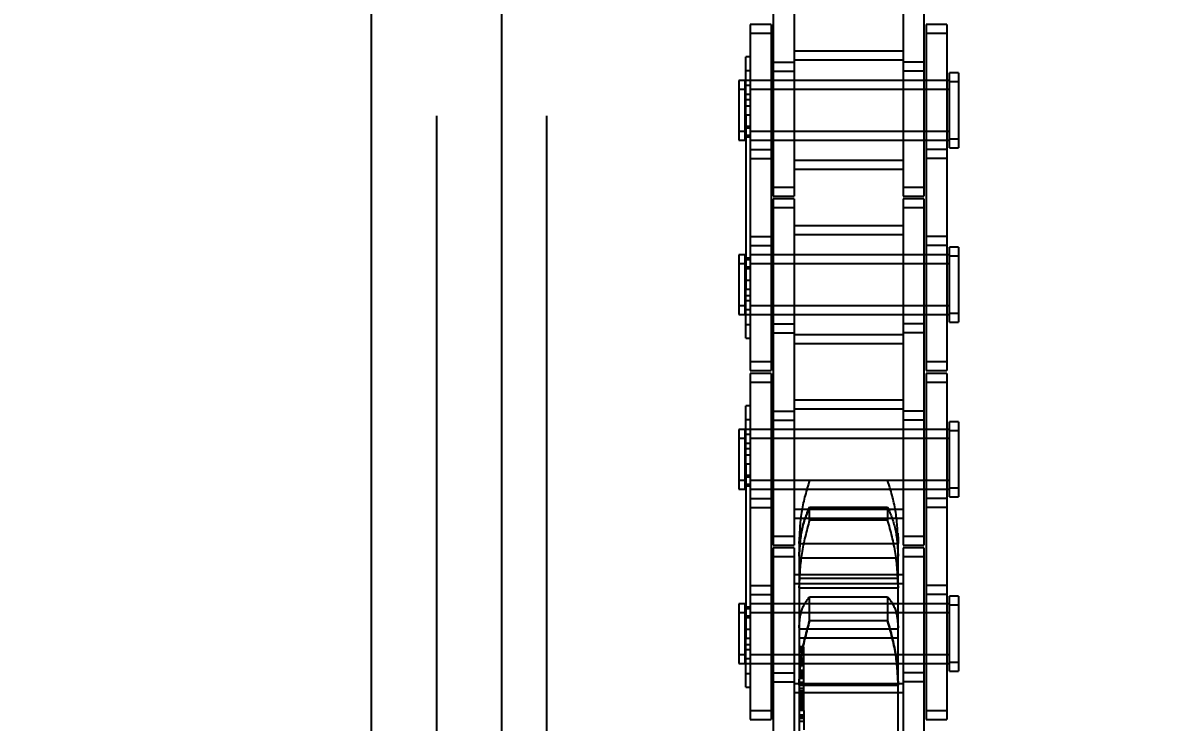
# Model space of a CAD drawing. Header units: metres. Extents: x 0 to 63075, y 0 to 44550.
# Drawn here: x 13743.6 to 13827.3, y 29671.3 to 29722.2 of the extents above; entities that cross this region are included whole.
import ezdxf

# ---------------------------------------------------------------- set-up
doc = ezdxf.new("R2010")
doc.units = ezdxf.units.M
doc.header["$LTSCALE"] = 75
doc.linetypes.add('HIDDEN2', pattern=[4.7625, 3.175, -1.5875])
for name, color, linetype in [('18_COTAS', 7, 'Continuous'), ('SDM', 7, 'Continuous'), ('SL1', 8, 'Continuous'), ('SL4', 4, 'Continuous'), ('ST1', 7, 'HIDDEN2')]:
    doc.layers.add(name, color=color, linetype=linetype)
doc.styles.add('ROMANS', font='ROMANS.SHX')
doc.dimstyles.new('75___1-75', dxfattribs={"dimscale": 75, "dimtxt": 2.5, "dimasz": 2, "dimexe": 1.5, "dimexo": 1, "dimgap": 0.5, "dimtad": 1, "dimdec": 0, "dimzin": 12, "dimtxsty": 'ROMANS', "dimcen": 0, "dimclrd": 256, "dimclre": 256, "dimclrt": 3, "dimazin": 3, "dimtfac": 1, "dimtdec": 0, "dimtmove": 0, "dimatfit": 0, "dimfxl": 1, "dimlwd": -1, "dimlwe": -1, "dimarcsym": 0})

# ---------------------------------------------------------------- blocks, each defined once
blk = doc.blocks.new('A$C1d93b9d1')
at = {"layer": 'SL1'}
for radius, start, end in [(1979, 150.488695, 76.215496), (1915.5, 151.397673, 77.946628), (1915.5, 151.397673, 77.482416), (1907.5, 151.517007, 77.895312)]:
    blk.add_arc((6031.727, 6950), radius, start, end, dxfattribs=at)
blk = doc.blocks.new('*D27')
at = {"layer": '18_COTAS', "transparency": 16777216}
for p, q in [((12131.24, 27878.333), (12131.24, 30705.371)), ((13913.74, 30509.566), (13913.74, 30705.371)), ((11981.24, 30592.871), (11122.311, 30592.871)), ((13913.74, 30592.871), (12131.24, 30592.871)), ((14063.74, 30592.871), (14213.74, 30592.871))]:
    blk.add_line(p, q, dxfattribs=at)
for points in [[(11981.24, 30617.871), (11981.24, 30567.871), (12131.24, 30592.871)], [(14063.74, 30617.871), (14063.74, 30567.871), (13913.74, 30592.871)]]:
    blk.add_solid(points, dxfattribs=at)
at = {"layer": 'Defpoints', "color": 0, "transparency": 16777216}
for p in [(13913.74, 30592.871), (13913.74, 30434.566), (12131.24, 27803.333)]:
    blk.add_point(p, dxfattribs=at)
at = {"layer": '18_COTAS', "color": 3, "transparency": 16777216, "insert": (11476.776, 30724.121), "char_height": 187.5, "attachment_point": 5, "style": 'ROMANS'}
blk.add_mtext('1782', dxfattribs=at)
blk = doc.blocks.new('A$C429c7d53')
at = {"layer": 'SL4'}
for p, q in [((48.235, 3289.74), (48.235, 2339.738)), ((57.76, 2339.738), (57.76, 3129.5))]:
    blk.add_line(p, q, dxfattribs=at)
at = {"layer": 'ST1'}
for p, q in [((52.997, 3339.738), (52.997, 2339.738)), ((60.997, 3339.738), (60.997, 2339.738)), ((57.76, 2339.738), (57.76, 3129.5)), ((77.515, 2634.961), (77.515, 2628.611)), ((79.035, 2634.961), (79.035, 2628.611)), ((86.965, 2634.961), (86.965, 2628.611)), ((88.485, 2634.961), (88.485, 2628.611)), ((75.843, 2632.011), (75.843, 2631.356)), ((77.363, 2632.011), (75.843, 2632.011)), ((77.363, 2632.011), (77.363, 2631.356)), ((88.637, 2632.011), (88.637, 2631.356)), ((90.157, 2632.011), (88.637, 2632.011)), ((90.157, 2632.011), (90.157, 2631.356)), ((75.843, 2631.356), (75.843, 2622.261)), ((77.363, 2631.356), (75.843, 2631.356)), ((77.363, 2631.356), (77.363, 2622.261)), ((88.637, 2631.356), (88.637, 2622.261)), ((90.157, 2631.356), (88.637, 2631.356)), ((90.157, 2631.356), (90.157, 2622.261)), ((86.965, 2630.051), (79.035, 2630.051)), ((75.511, 2628.666), (75.511, 2629.643)), ((75.843, 2629.643), (75.511, 2629.643)), ((77.515, 2629.266), (79.035, 2629.266)), ((86.965, 2629.396), (79.035, 2629.396)), ((88.485, 2629.266), (86.965, 2629.266)), ((75.511, 2628.666), (75.843, 2628.666)), ((75.511, 2625.436), (75.511, 2628.666)), ((77.515, 2628.611), (79.035, 2628.611)), ((77.515, 2628.611), (77.515, 2619.516)), ((79.035, 2628.611), (79.035, 2619.516)), ((88.485, 2628.611), (86.965, 2628.611)), ((86.965, 2628.611), (86.965, 2619.516)), ((88.485, 2628.611), (88.485, 2619.516)), ((90.341, 2627.834), (90.341, 2628.489)), ((91, 2628.489), (90.341, 2628.489)), ((91, 2628.489), (91, 2627.834)), ((75, 2627.936), (75, 2627.281)), ((75.474, 2627.936), (75, 2627.936)), ((75, 2627.281), (75, 2623.591)), ((75.474, 2627.281), (75, 2627.281)), ((75.474, 2627.281), (75.474, 2627.936)), ((75.843, 2627.567), (75.474, 2627.567)), ((75.474, 2623.591), (75.474, 2627.281)), ((77.363, 2627.936), (75.511, 2627.936)), ((90.341, 2627.936), (75.843, 2627.936)), ((77.363, 2627.281), (75.843, 2627.281)), ((90.341, 2627.281), (75.843, 2627.281)), ((79.035, 2627.936), (77.515, 2627.936)), ((79.035, 2627.281), (77.515, 2627.281)), ((86.965, 2627.936), (79.035, 2627.936)), ((86.965, 2627.281), (79.035, 2627.281)), ((88.485, 2627.936), (86.965, 2627.936)), ((88.485, 2627.281), (86.965, 2627.281)), ((90.157, 2627.936), (88.637, 2627.936)), ((90.157, 2627.281), (88.637, 2627.281)), ((90.341, 2623.037), (90.341, 2627.834)), ((91, 2627.834), (90.341, 2627.834)), ((91, 2627.834), (91, 2623.037)), ((75.843, 2626.912), (75.474, 2626.912)), ((75.511, 2626.543), (75.843, 2626.543)), ((75.511, 2626.091), (75.843, 2626.091)), ((75.511, 2625.436), (75.843, 2625.436)), ((75.511, 2625.436), (75.511, 2612.736)), ((75, 2624.246), (75.474, 2624.246)), ((75.474, 2624.615), (75.843, 2624.615)), ((75.474, 2623.96), (75.843, 2623.96)), ((75.511, 2624.472), (75.843, 2624.472)), ((75.843, 2624.246), (77.363, 2624.246)), ((75.843, 2624.246), (90.341, 2624.246)), ((77.515, 2624.246), (79.035, 2624.246)), ((79.035, 2624.246), (86.965, 2624.246)), ((86.965, 2624.246), (88.485, 2624.246)), ((88.637, 2624.246), (90.157, 2624.246)), ((75, 2623.591), (75.474, 2623.591)), ((75.511, 2623.817), (75.843, 2623.817)), ((75.843, 2623.591), (77.363, 2623.591)), ((75.843, 2623.591), (90.341, 2623.591)), ((77.515, 2623.591), (79.035, 2623.591)), ((79.035, 2623.591), (86.965, 2623.591)), ((86.965, 2623.591), (88.485, 2623.591)), ((88.637, 2623.591), (90.157, 2623.591)), ((90.341, 2623.692), (91, 2623.692)), ((75.843, 2622.916), (77.363, 2622.916)), ((75.843, 2622.261), (77.363, 2622.261)), ((75.843, 2622.261), (75.843, 2615.911)), ((77.363, 2622.261), (77.363, 2615.911)), ((90.157, 2622.916), (88.637, 2622.916)), ((90.157, 2622.261), (88.637, 2622.261)), ((88.637, 2622.261), (88.637, 2615.911)), ((90.157, 2622.261), (90.157, 2615.911)), ((90.341, 2623.037), (91, 2623.037)), ((79.035, 2622.131), (86.965, 2622.131)), ((79.035, 2621.476), (86.965, 2621.476)), ((77.515, 2620.171), (79.035, 2620.171)), ((86.965, 2620.171), (88.485, 2620.171)), ((77.515, 2619.516), (79.035, 2619.516)), ((77.515, 2619.311), (77.515, 2618.656)), ((79.035, 2619.311), (77.515, 2619.311)), ((79.035, 2619.311), (79.035, 2618.656)), ((86.965, 2619.516), (88.485, 2619.516)), ((86.965, 2619.311), (86.965, 2618.656)), ((88.485, 2619.311), (86.965, 2619.311)), ((88.485, 2619.311), (88.485, 2618.656)), ((77.515, 2618.656), (77.515, 2609.561)), ((79.035, 2618.656), (77.515, 2618.656)), ((79.035, 2618.656), (79.035, 2609.561)), ((86.965, 2618.656), (86.965, 2609.561)), ((88.485, 2618.656), (86.965, 2618.656)), ((88.485, 2618.656), (88.485, 2609.561)), ((86.965, 2617.351), (79.035, 2617.351)), ((75.843, 2616.566), (77.363, 2616.566)), ((86.965, 2616.696), (79.035, 2616.696)), ((90.157, 2616.566), (88.637, 2616.566)), ((75.843, 2615.911), (77.363, 2615.911)), ((75.843, 2615.911), (75.843, 2606.816)), ((77.363, 2615.911), (77.363, 2606.816)), ((90.157, 2615.911), (88.637, 2615.911)), ((88.637, 2615.911), (88.637, 2606.816)), ((90.157, 2615.911), (90.157, 2606.816)), ((90.341, 2615.134), (90.341, 2615.789)), ((91, 2615.789), (90.341, 2615.789)), ((91, 2615.789), (91, 2615.134)), ((75, 2615.236), (75, 2614.581)), ((75.474, 2615.236), (75, 2615.236)), ((75.474, 2614.581), (75.474, 2615.236)), ((75.843, 2614.867), (75.474, 2614.867)), ((75.511, 2615.01), (75.843, 2615.01)), ((77.363, 2615.236), (75.843, 2615.236)), ((90.341, 2615.236), (75.843, 2615.236)), ((79.035, 2615.236), (77.515, 2615.236)), ((86.965, 2615.236), (79.035, 2615.236)), ((88.485, 2615.236), (86.965, 2615.236)), ((90.157, 2615.236), (88.637, 2615.236)), ((90.341, 2610.337), (90.341, 2615.134)), ((91, 2615.134), (90.341, 2615.134)), ((91, 2615.134), (91, 2610.337)), ((75, 2614.581), (75, 2610.891)), ((75.474, 2614.581), (75, 2614.581)), ((75.474, 2610.891), (75.474, 2614.581)), ((75.843, 2614.212), (75.474, 2614.212)), ((75.511, 2614.355), (75.843, 2614.355)), ((77.363, 2614.581), (75.843, 2614.581)), ((90.341, 2614.581), (75.843, 2614.581)), ((79.035, 2614.581), (77.515, 2614.581)), ((86.965, 2614.581), (79.035, 2614.581)), ((88.485, 2614.581), (86.965, 2614.581)), ((90.157, 2614.581), (88.637, 2614.581)), ((75.511, 2613.391), (75.843, 2613.391)), ((75.511, 2612.736), (75.843, 2612.736)), ((75.511, 2609.184), (75.511, 2612.736)), ((75.511, 2612.284), (75.843, 2612.284)), ((75, 2611.546), (75.474, 2611.546)), ((75.474, 2611.915), (75.843, 2611.915)), ((75.843, 2611.546), (77.363, 2611.546)), ((75.843, 2611.546), (90.341, 2611.546)), ((77.515, 2611.546), (79.035, 2611.546)), ((79.035, 2611.546), (86.965, 2611.546)), ((86.965, 2611.546), (88.485, 2611.546)), ((88.637, 2611.546), (90.157, 2611.546)), ((75, 2610.891), (75.474, 2610.891)), ((75.474, 2611.26), (75.843, 2611.26)), ((75.511, 2610.891), (77.363, 2610.891)), ((75.843, 2610.891), (90.341, 2610.891)), ((77.515, 2610.891), (79.035, 2610.891)), ((79.035, 2610.891), (86.965, 2610.891)), ((86.965, 2610.891), (88.485, 2610.891)), ((88.637, 2610.891), (90.157, 2610.891)), ((90.341, 2610.992), (91, 2610.992)), ((75.511, 2610.16), (75.843, 2610.16)), ((77.515, 2610.216), (79.035, 2610.216)), ((88.485, 2610.216), (86.965, 2610.216)), ((90.341, 2610.337), (91, 2610.337)), ((75.511, 2609.184), (75.843, 2609.184)), ((77.515, 2609.561), (79.035, 2609.561)), ((77.515, 2609.561), (77.515, 2603.211)), ((79.035, 2609.561), (79.035, 2603.211)), ((79.035, 2609.431), (86.965, 2609.431)), ((88.485, 2609.561), (86.965, 2609.561)), ((86.965, 2609.561), (86.965, 2603.211)), ((88.485, 2609.561), (88.485, 2603.211)), ((79.035, 2608.776), (86.965, 2608.776)), ((75.843, 2607.471), (77.363, 2607.471)), ((88.637, 2607.471), (90.157, 2607.471)), ((75.843, 2606.816), (77.363, 2606.816)), ((75.843, 2606.611), (75.843, 2605.956)), ((77.363, 2606.611), (75.843, 2606.611)), ((77.363, 2606.611), (77.363, 2605.956)), ((88.637, 2606.816), (90.157, 2606.816)), ((88.637, 2606.611), (88.637, 2605.956)), ((90.157, 2606.611), (88.637, 2606.611)), ((90.157, 2606.611), (90.157, 2605.956)), ((75.843, 2605.956), (75.843, 2596.861)), ((77.363, 2605.956), (75.843, 2605.956)), ((77.363, 2605.956), (77.363, 2596.861)), ((88.637, 2605.956), (88.637, 2596.861)), ((90.157, 2605.956), (88.637, 2605.956)), ((90.157, 2605.956), (90.157, 2596.861)), ((75.511, 2603.266), (75.511, 2604.243)), ((75.843, 2604.243), (75.511, 2604.243)), ((77.515, 2603.866), (79.035, 2603.866)), ((86.965, 2604.651), (79.035, 2604.651)), ((86.965, 2603.996), (79.035, 2603.996)), ((88.485, 2603.866), (86.965, 2603.866)), ((75.511, 2603.266), (75.843, 2603.266)), ((75.511, 2600.036), (75.511, 2603.266)), ((77.515, 2603.211), (79.035, 2603.211)), ((77.515, 2603.211), (77.515, 2594.116)), ((79.035, 2603.211), (79.035, 2594.116)), ((88.485, 2603.211), (86.965, 2603.211)), ((86.965, 2603.211), (86.965, 2594.116)), ((88.485, 2603.211), (88.485, 2594.116)), ((90.341, 2602.434), (90.341, 2603.089)), ((91, 2603.089), (90.341, 2603.089)), ((91, 2603.089), (91, 2602.434)), ((75, 2602.536), (75, 2601.881)), ((75.474, 2602.536), (75, 2602.536)), ((75.474, 2601.881), (75.474, 2602.536)), ((77.363, 2602.536), (75.511, 2602.536)), ((90.341, 2602.536), (75.843, 2602.536)), ((79.035, 2602.536), (77.515, 2602.536)), ((86.965, 2602.536), (79.035, 2602.536)), ((88.485, 2602.536), (86.965, 2602.536)), ((90.157, 2602.536), (88.637, 2602.536)), ((90.341, 2597.637), (90.341, 2602.434)), ((91, 2602.434), (90.341, 2602.434)), ((91, 2602.434), (91, 2597.637)), ((75, 2601.881), (75, 2598.191)), ((75.474, 2601.881), (75, 2601.881)), ((75.843, 2602.167), (75.474, 2602.167)), ((75.474, 2598.191), (75.474, 2601.881)), ((75.843, 2601.512), (75.474, 2601.512)), ((77.363, 2601.881), (75.843, 2601.881)), ((90.341, 2601.881), (75.843, 2601.881)), ((79.035, 2601.881), (77.515, 2601.881)), ((86.965, 2601.881), (79.035, 2601.881)), ((88.485, 2601.881), (86.965, 2601.881)), ((90.157, 2601.881), (88.637, 2601.881)), ((75.511, 2601.143), (75.843, 2601.143)), ((75.511, 2600.691), (75.843, 2600.691)), ((75.511, 2600.036), (75.843, 2600.036)), ((75.511, 2600.036), (75.511, 2587.336)), ((75, 2598.846), (75.474, 2598.846)), ((75.474, 2599.215), (75.843, 2599.215)), ((75.511, 2599.072), (75.843, 2599.072)), ((75.843, 2598.846), (77.363, 2598.846)), ((75.843, 2598.846), (90.341, 2598.846)), ((77.515, 2598.846), (79.035, 2598.846)), ((79.035, 2598.846), (86.965, 2598.846)), ((80.157, 2598.814), (80.157, 2598.838)), ((80.157, 2598.838), (85.843, 2598.838)), ((85.843, 2598.838), (85.843, 2598.814)), ((86.965, 2598.846), (88.485, 2598.846)), ((88.637, 2598.846), (90.157, 2598.846)), ((75, 2598.191), (75.474, 2598.191)), ((75.474, 2598.56), (75.843, 2598.56)), ((75.511, 2598.417), (75.843, 2598.417)), ((75.843, 2598.191), (77.363, 2598.191)), ((75.843, 2598.191), (90.341, 2598.191)), ((77.515, 2598.191), (79.035, 2598.191)), ((79.035, 2598.191), (86.965, 2598.191)), ((85.843, 2598.814), (80.157, 2598.814)), ((86.965, 2598.191), (88.485, 2598.191)), ((88.637, 2598.191), (90.157, 2598.191)), ((90.341, 2598.292), (91, 2598.292)), ((75.843, 2597.516), (77.363, 2597.516)), ((90.157, 2597.516), (88.637, 2597.516)), ((90.341, 2597.637), (91, 2597.637)), ((75.843, 2596.861), (77.363, 2596.861)), ((75.843, 2596.861), (75.843, 2590.511)), ((77.363, 2596.861), (77.363, 2590.511)), ((79.035, 2596.731), (86.965, 2596.731)), ((80.157, 2595.938), (80.157, 2596.876)), ((80.157, 2596.876), (85.843, 2596.876)), ((85.843, 2596.876), (85.843, 2595.938)), ((90.157, 2596.861), (88.637, 2596.861)), ((88.637, 2596.861), (88.637, 2590.511)), ((90.157, 2596.861), (90.157, 2590.511)), ((79.035, 2596.076), (86.965, 2596.076)), ((85.843, 2595.938), (80.157, 2595.938)), ((77.515, 2594.771), (79.035, 2594.771)), ((86.553, 2594.979), (86.605, 2594.364)), ((86.596, 2594.985), (86.605, 2594.505)), ((86.965, 2594.771), (88.485, 2594.771)), ((77.515, 2594.116), (79.035, 2594.116)), ((77.515, 2593.911), (77.515, 2593.256)), ((79.035, 2593.911), (77.515, 2593.911)), ((79.035, 2593.911), (79.035, 2593.256)), ((79.395, 2594.505), (79.395, 2594.364)), ((79.395, 2594.364), (79.395, 2594.238)), ((79.395, 2594.238), (79.395, 2594.364)), ((79.395, 2594.238), (86.605, 2594.238)), ((79.395, 2594.238), (79.395, 2593.308)), ((86.605, 2594.364), (86.605, 2594.505)), ((86.605, 2594.238), (86.605, 2594.364)), ((86.605, 2594.364), (86.605, 2594.238)), ((86.605, 2593.308), (86.605, 2594.238)), ((86.965, 2594.116), (88.485, 2594.116)), ((86.965, 2593.911), (86.965, 2593.256)), ((88.485, 2593.911), (86.965, 2593.911)), ((88.485, 2593.911), (88.485, 2593.256)), ((77.515, 2593.256), (77.515, 2584.161)), ((79.035, 2593.256), (77.515, 2593.256)), ((79.035, 2593.256), (79.035, 2584.161)), ((79.395, 2593.308), (79.395, 2591.143)), ((79.395, 2593.199), (86.605, 2593.199)), ((86.605, 2591.143), (86.605, 2593.308)), ((86.965, 2593.256), (86.965, 2584.161)), ((88.485, 2593.256), (86.965, 2593.256)), ((88.485, 2593.256), (88.485, 2584.161)), ((86.965, 2591.951), (79.035, 2591.951)), ((86.965, 2591.296), (79.035, 2591.296)), ((79.395, 2591.7), (86.605, 2591.7)), ((75.843, 2591.166), (77.363, 2591.166)), ((75.843, 2590.511), (77.363, 2590.511)), ((75.843, 2590.511), (75.843, 2581.416)), ((77.363, 2590.511), (77.363, 2581.416)), ((79.395, 2591.143), (79.395, 2591.014)), ((79.395, 2591.014), (79.395, 2591.143)), ((79.395, 2591.014), (86.605, 2591.014)), ((79.395, 2591.014), (79.395, 2588.101)), ((86.605, 2591.014), (86.605, 2591.143)), ((86.605, 2591.143), (86.605, 2591.014)), ((86.605, 2588.101), (86.605, 2591.014)), ((90.157, 2591.166), (88.637, 2591.166)), ((90.157, 2590.511), (88.637, 2590.511)), ((88.637, 2590.511), (88.637, 2581.416)), ((90.157, 2590.511), (90.157, 2581.416)), ((75, 2589.836), (75, 2589.181)), ((75.474, 2589.836), (75, 2589.836)), ((75.474, 2589.181), (75.474, 2589.836)), ((77.363, 2589.836), (75.843, 2589.836)), ((90.341, 2589.836), (75.843, 2589.836)), ((79.035, 2589.836), (77.515, 2589.836)), ((86.965, 2589.836), (79.035, 2589.836)), ((80.157, 2588.594), (80.157, 2590.357)), ((80.157, 2590.357), (85.843, 2590.357)), ((85.843, 2590.357), (85.843, 2588.594)), ((88.485, 2589.836), (86.965, 2589.836)), ((90.157, 2589.836), (88.637, 2589.836)), ((90.341, 2589.734), (90.341, 2590.389)), ((91, 2590.389), (90.341, 2590.389)), ((90.341, 2584.937), (90.341, 2589.734)), ((91, 2589.734), (90.341, 2589.734)), ((91, 2590.389), (91, 2589.734)), ((91, 2589.734), (91, 2584.937)), ((75, 2589.181), (75, 2585.491)), ((75.474, 2589.181), (75, 2589.181)), ((75.843, 2589.467), (75.474, 2589.467)), ((75.474, 2585.491), (75.474, 2589.181)), ((75.843, 2588.812), (75.474, 2588.812)), ((75.511, 2589.61), (75.843, 2589.61)), ((75.511, 2588.955), (75.843, 2588.955)), ((77.363, 2589.181), (75.843, 2589.181)), ((90.341, 2589.181), (75.843, 2589.181)), ((79.035, 2589.181), (77.515, 2589.181)), ((86.965, 2589.181), (79.035, 2589.181)), ((88.485, 2589.181), (86.965, 2589.181)), ((90.157, 2589.181), (88.637, 2589.181)), ((75.511, 2587.991), (75.843, 2587.991)), ((79.395, 2588.101), (79.395, 2584.032)), ((79.395, 2588.022), (86.605, 2588.022)), ((85.843, 2588.594), (80.157, 2588.594)), ((86.605, 2584.032), (86.605, 2588.101)), ((75.511, 2587.336), (75.843, 2587.336)), ((75.511, 2583.784), (75.511, 2587.336)), ((79.395, 2587.353), (86.605, 2587.353)), ((75.474, 2586.515), (75.843, 2586.515)), ((75.511, 2586.884), (75.843, 2586.884)), ((79.73, 2586.702), (79.395, 2586.702)), ((79.73, 2586.687), (79.395, 2586.687)), ((79.73, 2586.666), (79.395, 2586.666)), ((79.73, 2586.657), (79.395, 2586.657)), ((79.73, 2586.539), (79.395, 2586.539)), ((79.73, 2586.502), (79.395, 2586.502)), ((79.73, 2586.459), (79.395, 2586.459)), ((79.73, 2586.423), (79.395, 2586.423)), ((79.73, 2586.333), (79.395, 2586.333)), ((79.73, 2586.666), (79.73, 2586.702)), ((79.73, 2586.459), (79.73, 2586.666)), ((79.73, 2586.423), (79.73, 2586.459)), ((79.73, 2586.099), (79.73, 2586.423)), ((75, 2586.146), (75.474, 2586.146)), ((75, 2585.491), (75.474, 2585.491)), ((75.474, 2585.86), (75.843, 2585.86)), ((75.511, 2585.491), (77.363, 2585.491)), ((75.843, 2586.146), (77.363, 2586.146)), ((75.843, 2586.146), (90.341, 2586.146)), ((75.843, 2585.491), (90.341, 2585.491)), ((77.515, 2586.146), (79.035, 2586.146)), ((77.515, 2585.491), (79.035, 2585.491)), ((79.035, 2586.146), (86.965, 2586.146)), ((79.035, 2585.491), (86.965, 2585.491)), ((79.73, 2586.099), (79.395, 2586.099)), ((79.73, 2585.849), (79.395, 2585.849)), ((79.73, 2585.828), (79.395, 2585.828)), ((79.73, 2585.732), (79.395, 2585.732)), ((79.73, 2585.596), (79.395, 2585.596)), ((79.73, 2585.474), (79.395, 2585.474)), ((79.73, 2586.014), (79.73, 2586.099)), ((79.73, 2585.732), (79.73, 2586.014)), ((79.73, 2584.885), (79.73, 2585.732)), ((86.965, 2586.146), (88.485, 2586.146)), ((86.965, 2585.491), (88.485, 2585.491)), ((88.637, 2586.146), (90.157, 2586.146)), ((88.637, 2585.491), (90.157, 2585.491)), ((90.341, 2585.592), (91, 2585.592)), ((75.511, 2584.76), (75.843, 2584.76)), ((77.515, 2584.816), (79.035, 2584.816)), ((79.73, 2585.426), (79.395, 2585.426)), ((79.73, 2585.389), (79.395, 2585.389)), ((79.73, 2585.342), (79.395, 2585.342)), ((79.73, 2585.316), (79.395, 2585.316)), ((79.73, 2584.981), (79.395, 2584.981)), ((79.73, 2584.957), (79.395, 2584.957)), ((79.73, 2584.885), (79.395, 2584.885)), ((79.73, 2584.878), (79.395, 2584.878)), ((79.73, 2584.857), (79.395, 2584.857)), ((79.73, 2584.839), (79.395, 2584.839)), ((79.73, 2584.785), (79.395, 2584.785)), ((79.73, 2584.73), (79.395, 2584.73)), ((79.73, 2584.65), (79.395, 2584.65)), ((79.73, 2584.604), (79.395, 2584.604)), ((79.73, 2584.495), (79.73, 2584.885)), ((88.485, 2584.816), (86.965, 2584.816)), ((90.341, 2584.937), (91, 2584.937)), ((75.511, 2583.784), (75.843, 2583.784)), ((77.515, 2584.161), (79.035, 2584.161)), ((77.515, 2584.161), (77.515, 2577.811)), ((79.035, 2584.161), (79.035, 2577.811)), ((79.035, 2584.031), (86.965, 2584.031)), ((79.73, 2584.495), (79.395, 2584.495)), ((79.73, 2584.476), (79.395, 2584.476)), ((79.73, 2584.455), (79.395, 2584.455)), ((79.73, 2584.414), (79.395, 2584.414)), ((79.73, 2584.115), (79.395, 2584.115)), ((79.73, 2584.054), (79.395, 2584.054)), ((79.395, 2584.032), (79.395, 2583.917)), ((79.395, 2583.917), (79.395, 2584.032)), ((79.73, 2584.005), (79.395, 2584.005)), ((79.395, 2583.917), (86.605, 2583.917)), ((79.395, 2583.917), (79.395, 2579.372)), ((79.73, 2582.065), (79.73, 2584.495)), ((86.605, 2583.917), (86.605, 2584.032)), ((86.605, 2584.032), (86.605, 2583.917)), ((86.605, 2579.372), (86.605, 2583.917)), ((88.485, 2584.161), (86.965, 2584.161)), ((86.965, 2584.161), (86.965, 2577.811)), ((88.485, 2584.161), (88.485, 2577.811)), ((79.035, 2583.376), (86.965, 2583.376)), ((79.73, 2583.671), (79.395, 2583.671)), ((79.73, 2583.511), (79.395, 2583.511)), ((79.73, 2583.378), (79.395, 2583.378)), ((79.73, 2583.369), (79.395, 2583.369)), ((79.73, 2583.351), (79.395, 2583.351)), ((79.73, 2583.334), (79.395, 2583.334)), ((79.73, 2583.32), (79.395, 2583.32)), ((79.73, 2583.232), (79.395, 2583.232)), ((79.73, 2583.229), (79.395, 2583.229)), ((79.73, 2583.203), (79.395, 2583.203)), ((79.73, 2583.2), (79.395, 2583.2)), ((79.73, 2583.165), (79.395, 2583.165)), ((79.73, 2583.127), (79.395, 2583.127)), ((79.73, 2583.093), (79.395, 2583.093)), ((79.73, 2583.091), (79.395, 2583.091)), ((79.73, 2583.059), (79.395, 2583.059)), ((79.73, 2582.955), (79.395, 2582.955)), ((79.73, 2582.906), (79.395, 2582.906)), ((79.73, 2582.827), (79.395, 2582.827)), ((79.73, 2582.743), (79.395, 2582.743)), ((79.73, 2582.65), (79.395, 2582.65)), ((79.73, 2582.581), (79.395, 2582.581)), ((79.73, 2582.573), (79.395, 2582.573)), ((79.73, 2582.554), (79.395, 2582.554)), ((79.73, 2582.46), (79.395, 2582.46)), ((79.73, 2582.448), (79.395, 2582.448)), ((79.73, 2582.44), (79.395, 2582.44)), ((79.395, 2582.437), (79.73, 2582.437)), ((79.73, 2582.362), (79.395, 2582.362)), ((79.73, 2582.332), (79.395, 2582.332)), ((79.73, 2582.323), (79.395, 2582.323)), ((79.73, 2582.247), (79.395, 2582.247)), ((79.73, 2582.189), (79.395, 2582.189)), ((79.73, 2582.188), (79.395, 2582.188)), ((79.73, 2582.176), (79.395, 2582.176)), ((79.73, 2582.125), (79.395, 2582.125)), ((79.395, 2582.124), (79.73, 2582.124)), ((75.843, 2582.071), (77.363, 2582.071)), ((75.843, 2581.416), (77.363, 2581.416)), ((79.73, 2582.065), (79.395, 2582.065)), ((79.73, 2581.742), (79.395, 2581.742)), ((79.73, 2581.651), (79.395, 2581.651)), ((79.73, 2581.602), (79.395, 2581.602)), ((79.73, 2581.498), (79.395, 2581.498)), ((79.73, 2581.267), (79.395, 2581.267)), ((79.73, 2582.065), (79.73, 2581.651)), ((79.73, 2581.651), (79.73, 2581.498)), ((79.73, 2581.498), (79.73, 2580.659)), ((88.637, 2582.071), (90.157, 2582.071)), ((88.637, 2581.416), (90.157, 2581.416))]:
    blk.add_line(p, q, dxfattribs=at)
for points, knots in [([(80.157, 2598.814), (79.935, 2598.099), (79.504, 2596.71), (79.43, 2595.13), (79.395, 2594.364)], [0, 0, 0, 0, 0.515254, 1, 1, 1, 1]), ([(86.605, 2594.364), (86.57, 2595.13), (86.496, 2596.71), (86.065, 2598.099), (85.843, 2598.814)], [0, 0, 0, 0, 0.484725, 1, 1, 1, 1]), ([(79.395, 2593.308), (79.43, 2593.956), (79.504, 2595.293), (79.935, 2596.338), (80.157, 2596.876)], [0, 0, 0, 0, 0.484736, 1, 1, 1, 1]), ([(80.157, 2596.876), (79.935, 2596.338), (79.504, 2595.293), (79.43, 2593.956), (79.395, 2593.308)], [0, 0, 0, 0, 0.5152638, 1, 1, 1, 1]), ([(85.843, 2596.876), (86.065, 2596.338), (86.496, 2595.293), (86.57, 2593.956), (86.605, 2593.308)], [0, 0, 0, 0, 0.515264, 1, 1, 1, 1]), ([(80.157, 2595.938), (79.935, 2595.131), (79.504, 2593.567), (79.43, 2591.934), (79.395, 2591.143)], [0, 0, 0, 0, 0.515256, 1, 1, 1, 1]), ([(86.605, 2591.143), (86.57, 2591.934), (86.496, 2593.567), (86.065, 2595.131), (85.843, 2595.938)], [0, 0, 0, 0, 0.484722, 1, 1, 1, 1]), ([(79.395, 2588.101), (79.43, 2588.553), (79.504, 2589.486), (79.935, 2590.061), (80.157, 2590.357)], [0, 0, 0, 0, 0.484737, 1, 1, 1, 1]), ([(85.843, 2590.357), (86.065, 2590.061), (86.496, 2589.486), (86.57, 2588.553), (86.605, 2588.101)], [0, 0, 0, 0, 0.515263, 1, 1, 1, 1]), ([(80.157, 2588.594), (79.935, 2587.794), (79.504, 2586.242), (79.43, 2584.753), (79.395, 2584.032)], [0, 0, 0, 0, 0.515264, 1, 1, 1, 1]), ([(79.395, 2584.032), (79.43, 2584.753), (79.504, 2586.242), (79.935, 2587.794), (80.157, 2588.594)], [0, 0, 0, 0, 0.484736, 1, 1, 1, 1]), ([(86.605, 2584.032), (86.57, 2584.753), (86.496, 2586.242), (86.065, 2587.794), (85.843, 2588.594)], [0, 0, 0, 0, 0.484736, 1, 1, 1, 1]), ([(85.843, 2588.594), (86.065, 2587.794), (86.496, 2586.242), (86.57, 2584.753), (86.605, 2584.032)], [0, 0, 0, 0, 0.515264, 1, 1, 1, 1])]:
    blk.add_open_spline(points, degree=3, knots=knots, dxfattribs=at)

msp = doc.modelspace()

# ---------------------------------------------------------------- block references
at = {"layer": 'SDM'}
for name, p in [('A$C1d93b9d1', (8259.513, 24302.833)), ('A$C429c7d53', (13720.74, 27090.066))]:
    msp.add_blockref(name, p, dxfattribs=at)

# ---------------------------------------------------------------- dimensions: what is measured, and where the dimension line sits
at = {"layer": '18_COTAS'}
dim = msp.add_linear_dim(base=(13913.739964506, 30592.871167243), p1=(12131.239964508, 27803.333456501), p2=(13913.739964506, 30434.565956577), dimstyle='75___1-75', dxfattribs=at)
dim.commit()
dim.dimension.update_dxf_attribs({"geometry": '*D27', "text_midpoint": (11476.775678793, 30592.871167243), "dimtype": 160})

doc.saveas('drawing.dxf')
